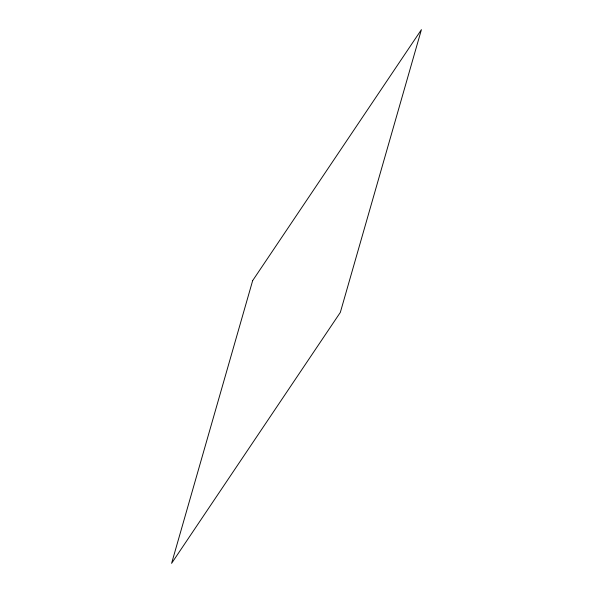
<?xml version="1.0" encoding="UTF-8"?>
<svg xmlns="http://www.w3.org/2000/svg" width="593" height="593" viewBox="0 0 593 593"><rect width="100%" height="100%" fill="white"/><g stroke="black" fill="none" stroke-linecap="round" stroke-linejoin="round"><path stroke-width="0.89" d="M252.67 280.593L171.592 563.35L340.33 312.407L421.408 29.65L252.67 280.593"/></g></svg>
